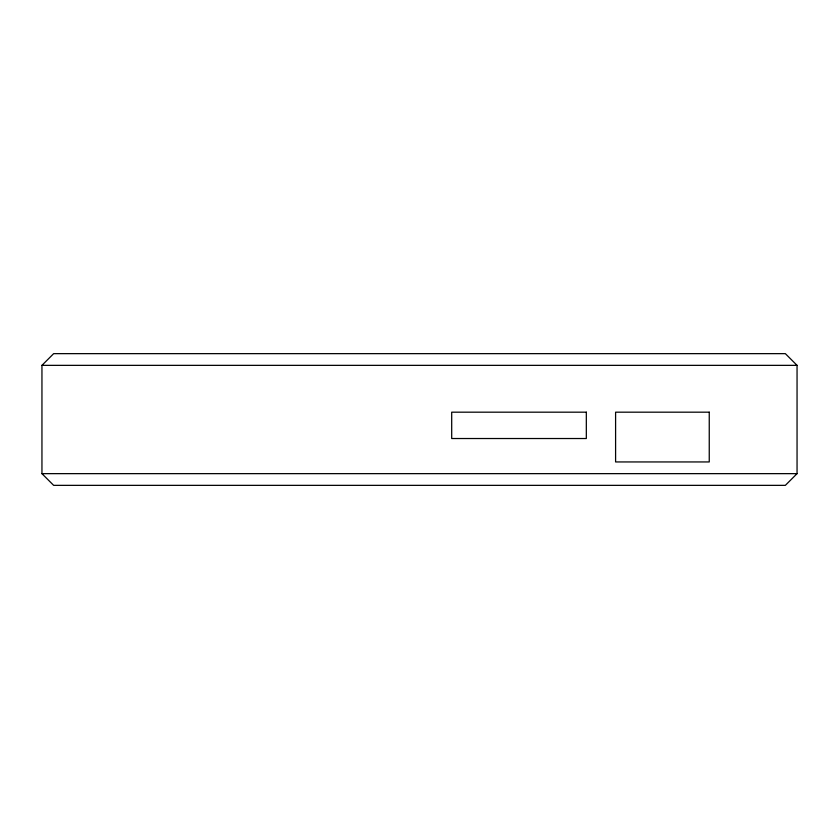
<?xml version="1.0" encoding="UTF-8"?>
<svg xmlns="http://www.w3.org/2000/svg" width="839" height="839" viewBox="0 0 839 839"><rect width="100%" height="100%" fill="white"/><g stroke="black" fill="none" stroke-linecap="round" stroke-linejoin="round"><path stroke-width="1.26" d="M41.95 365.353L53.654 353.649L785.346 353.649L797.05 365.353L797.05 473.647L785.346 485.351L53.654 485.351L41.95 473.647L41.95 365.353L797.05 365.353M41.95 473.647L797.05 473.647M586.325 412.18L451.697 412.18L451.697 438.524L586.325 438.524L586.325 412.18M709.249 412.18L615.595 412.18L615.595 461.943L709.249 461.943L709.249 412.18"/></g></svg>
